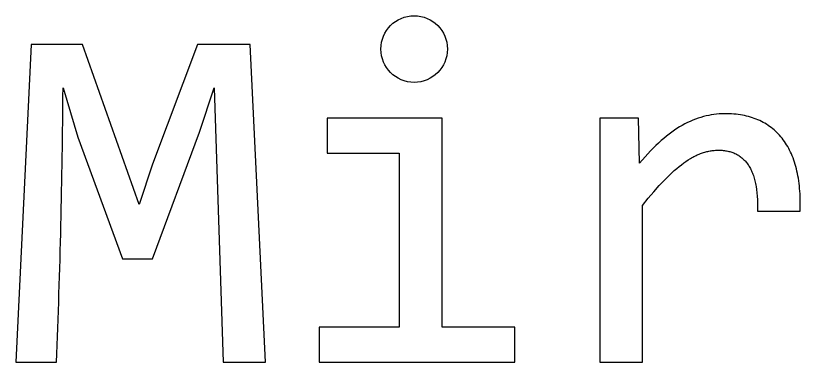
# Model space of a CAD drawing. Extents: x -757 to -528, y 190 to 455.
# Drawn here: x -757.48 to -708.06, y 190.57 to 212.37 of the extents above; entities that cross this region are included whole.
import ezdxf

# ---------------------------------------------------------------- set-up
doc = ezdxf.new("R2010")
doc.units = 0
doc.layers.get('0').update_dxf_attribs({"color": 160, "linetype": 'CONTINUOUS'})

msp = doc.modelspace()

# ---------------------------------------------------------------- linework, layer by layer
msp.add_lwpolyline([(-741.751, 190.568), (-742.715, 210.568), (-746.036, 210.568), (-748.867, 203.039), (-749.708, 200.499), (-753.274, 210.568), (-756.502, 210.568), (-757.482, 190.568), (-754.911, 190.568, 0.008237), (-754.498, 207.829), (-753.564, 204.738), (-750.749, 197.087), (-748.867, 197.087), (-745.913, 205.044), (-744.98, 207.829), (-744.414, 190.568)], format="xyb", close=True)
for points in [[(-718.186, 203.101), (-718.262, 205.931), (-720.695, 205.931), (-720.695, 190.568), (-718.002, 190.568), (-718.002, 200.438), (-717.64, 200.887), (-717.29, 201.303), (-716.952, 201.683), (-716.625, 202.029), (-716.308, 202.344), (-716.152, 202.49), (-715.999, 202.628), (-715.848, 202.759), (-715.699, 202.883), (-715.553, 202.999), (-715.408, 203.108), (-715.265, 203.21), (-715.123, 203.304), (-714.982, 203.392), (-714.912, 203.432), (-714.842, 203.472), (-714.772, 203.509), (-714.703, 203.545), (-714.634, 203.578), (-714.565, 203.61), (-714.496, 203.64), (-714.427, 203.669), (-714.359, 203.695), (-714.291, 203.72), (-714.223, 203.743), (-714.155, 203.765), (-714.088, 203.785), (-714.02, 203.804), (-713.952, 203.821), (-713.885, 203.837), (-713.817, 203.851), (-713.75, 203.864), (-713.682, 203.875), (-713.615, 203.885), (-713.548, 203.893), (-713.481, 203.9), (-713.413, 203.905), (-713.346, 203.909), (-713.279, 203.911), (-713.212, 203.912), (-713.136, 203.911), (-713.062, 203.908), (-712.988, 203.904), (-712.915, 203.897), (-712.844, 203.889), (-712.774, 203.88), (-712.705, 203.868), (-712.637, 203.855), (-712.57, 203.84), (-712.505, 203.823), (-712.44, 203.804), (-712.377, 203.784), (-712.315, 203.761), (-712.254, 203.737), (-712.194, 203.711), (-712.135, 203.684), (-712.078, 203.655), (-712.022, 203.623), (-711.966, 203.591), (-711.912, 203.556), (-711.859, 203.519), (-711.808, 203.481), (-711.757, 203.441), (-711.707, 203.399), (-711.659, 203.356), (-711.612, 203.31), (-711.566, 203.263), (-711.521, 203.214), (-711.477, 203.164), (-711.435, 203.111), (-711.393, 203.057), (-711.353, 203.001), (-711.314, 202.943), (-711.276, 202.883), (-711.24, 202.821), (-711.205, 202.756), (-711.171, 202.689), (-711.139, 202.621), (-711.108, 202.55), (-711.078, 202.476), (-711.05, 202.401), (-711.023, 202.324), (-710.997, 202.244), (-710.973, 202.162), (-710.95, 202.078), (-710.928, 201.992), (-710.907, 201.904), (-710.888, 201.813), (-710.871, 201.721), (-710.854, 201.626), (-710.825, 201.43), (-710.802, 201.225), (-710.784, 201.011), (-710.771, 200.789), (-710.763, 200.558), (-710.761, 200.319), (-710.764, 200.071), (-708.071, 200.071), (-708.064, 200.445), (-708.069, 200.809), (-708.083, 201.16), (-708.108, 201.5), (-708.124, 201.665), (-708.143, 201.827), (-708.164, 201.987), (-708.188, 202.144), (-708.215, 202.297), (-708.244, 202.448), (-708.276, 202.596), (-708.31, 202.741), (-708.347, 202.883), (-708.386, 203.022), (-708.428, 203.158), (-708.473, 203.291), (-708.52, 203.422), (-708.57, 203.549), (-708.623, 203.673), (-708.678, 203.795), (-708.735, 203.913), (-708.795, 204.029), (-708.858, 204.142), (-708.924, 204.252), (-708.991, 204.358), (-709.062, 204.462), (-709.135, 204.563), (-709.211, 204.661), (-709.289, 204.756), (-709.369, 204.849), (-709.452, 204.938), (-709.537, 205.024), (-709.624, 205.107), (-709.713, 205.187), (-709.805, 205.264), (-709.899, 205.338), (-709.995, 205.408), (-710.094, 205.476), (-710.194, 205.541), (-710.297, 205.603), (-710.402, 205.662), (-710.51, 205.718), (-710.619, 205.771), (-710.731, 205.82), (-710.846, 205.867), (-710.962, 205.911), (-711.081, 205.952), (-711.202, 205.99), (-711.325, 206.024), (-711.451, 206.056), (-711.578, 206.085), (-711.708, 206.11), (-711.841, 206.133), (-711.975, 206.153), (-712.112, 206.169), (-712.251, 206.183), (-712.392, 206.193), (-712.536, 206.201), (-712.682, 206.205), (-712.83, 206.207), (-712.998, 206.204), (-713.166, 206.195), (-713.334, 206.181), (-713.502, 206.161), (-713.669, 206.135), (-713.836, 206.104), (-714.004, 206.066), (-714.171, 206.023), (-714.337, 205.974), (-714.504, 205.92), (-714.67, 205.86), (-714.837, 205.794), (-715.003, 205.722), (-715.169, 205.645), (-715.334, 205.561), (-715.5, 205.472), (-715.666, 205.377), (-715.832, 205.275), (-715.998, 205.165), (-716.164, 205.049), (-716.331, 204.925), (-716.498, 204.795), (-716.666, 204.657), (-716.833, 204.512), (-717.001, 204.36), (-717.17, 204.202), (-717.338, 204.036), (-717.507, 203.863), (-717.676, 203.683), (-717.846, 203.496)], [(-733.319, 203.728), (-733.319, 192.787), (-738.369, 192.787), (-738.369, 190.568), (-726.051, 190.568), (-726.051, 192.787), (-730.626, 192.787), (-730.626, 205.931), (-737.864, 205.931), (-737.864, 203.728)]]:
    msp.add_lwpolyline(points, close=True)
msp.add_circle((-732.386, 210.277), 2.096)

doc.saveas('drawing.dxf')
